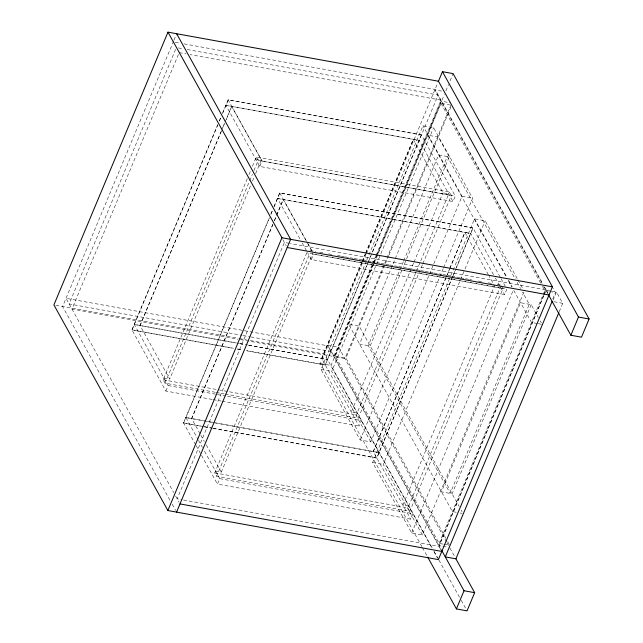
<?xml version="1.0" encoding="UTF-8"?>
<svg xmlns="http://www.w3.org/2000/svg" width="643" height="643" viewBox="0 0 643 643"><rect width="100%" height="100%" fill="white"/><g stroke="black" fill="none" stroke-linecap="round" stroke-linejoin="round"><path stroke-width="0.48" stroke-dasharray="3.21 2.41" d="M173.57 41.128L62.596 306.502L170.234 500.688M173.956 40.204L176.656 33.725M175.587 49.407L69.147 303.954L242.033 335.325M178.408 54.478L71.96 309.034L237.934 339.15M212.19 399.44L165.862 391.032L131.936 329.827L217.728 124.662M219.271 120.964L221.208 116.343M222.751 112.646L228.128 99.794L421.342 134.845L455.268 196.051L452.985 201.508L259.772 166.449L225.846 105.251L419.059 140.303L452.985 201.508M217.824 124.83L132.024 329.996L233.562 348.418M219.367 121.133L220.911 117.436M222.462 113.739L228.225 99.962L421.438 135.014M221.2 131.26L140.013 325.422L169.712 379.016L250.907 184.854M222.751 127.563L224.68 122.942M225.066 122.017L231.641 106.296L261.347 159.89L254.773 175.603M140.102 325.599L221.296 131.429M221.682 130.505L224.777 123.11M226.32 119.413L231.737 106.473M215.309 392.286L165.034 383.164L163.161 379.78L247.434 178.256M248.97 174.583L250.907 169.929M252.442 166.264L256.308 157.021L449.521 192.072L451.402 195.456L422.797 263.855M165.034 383.164L249.299 181.664M249.685 180.739L252.386 174.269M253.937 170.572L258.189 160.404L256.308 157.021M252.45 181.149L254.387 176.528M165.862 391.032L168.136 385.575L134.21 324.377L238.706 343.33M259.772 166.449L262.055 160.999L228.128 99.794M195.697 444.868L183.52 422.901L269.321 217.736M270.864 214.039L272.415 210.341M273.958 206.644L279.721 192.868L472.935 227.919L500.575 277.792M269.409 217.905L183.617 423.07L203.333 426.647M270.96 214.207L272.503 210.51M274.055 206.813L279.809 193.037L473.023 228.088L456.442 267.753M272.793 224.335L191.606 418.497L200.431 434.435M274.344 220.637L276.273 216.016M276.659 215.092L283.233 199.37L307.113 242.451M191.694 418.665L272.889 224.503M274.432 220.806L276.369 216.185M276.755 215.26L283.33 199.539M501.588 285.99L502.995 288.53L409.84 511.298L216.627 476.238L214.746 472.854L307.129 251.935M216.627 476.238L309.781 253.479L502.995 288.53M215.509 471.038L221.305 472.091L312.94 252.964M219.729 478.649L412.943 513.709L410.668 519.158L217.447 484.107L219.729 478.649L204.265 450.751M311.365 259.523L313.647 254.065L506.861 289.125L504.578 294.582L311.365 259.523L307.499 252.546M361.84 262.223L321.629 358.376L359.075 426.092L361.358 420.635L226.304 396.128M362.226 261.299L365.32 253.897M365.706 252.972L413.264 139.25L442.971 192.836L448.766 193.889M321.725 358.545L361.937 262.392M362.322 261.468L365.417 254.073M365.803 253.141L413.361 139.418M421.937 546.703L320.407 363.544L362.467 262.971M362.853 262.047L365.947 254.644M366.333 253.72L437.899 82.593M443.212 268.629L370.754 441.886L360.128 439.957L321.042 369.452L366.373 261.042M366.767 260.118L422.941 125.771L433.567 127.7L472.653 198.213L443.598 267.697M370.73 255.874L325.149 364.886L246.285 350.58M372.281 252.177L421.342 134.845M372.088 264.892L333.765 356.535L238.923 339.327M372.474 263.968L375.568 256.565M375.954 255.641L440.985 100.131L190.047 54.599M376.846 254.813L334.264 356.64L344.897 358.569L384.377 264.152M377.232 253.889L441.106 101.144L450.767 102.904M432.072 547.756L331.032 365.473L376.573 256.573M376.967 255.641L444.321 94.569M445.864 90.888L448.525 84.522M450.044 80.881L453.082 73.607M442.979 544.099L439.113 543.399L335.308 356.126L373.687 264.337M374.073 263.413L441.01 103.354L449.698 104.938M370.754 441.886L331.675 371.373L380.487 254.636M380.881 253.712L433.567 127.7M384.763 263.22L451.346 103.997M445.864 538.328L345.934 358.055L385.085 264.418M385.47 263.501L388.557 256.115M388.943 255.191L451.635 105.283M403.362 261.669L368.254 345.621L450.172 493.414L529.261 304.292L522.47 292.051M403.748 260.753L447.335 156.498L515.204 278.933M401.819 270.325L370.183 345.974L359.558 344.045L438.639 154.923L449.272 156.852L403.362 266.636M413.586 263.108L351.335 411.97L357.13 413.015M413.971 262.183L442.971 192.836M422.411 264.779L358.247 418.223L356.375 414.839L449.521 192.072M360.128 439.957L429.098 275.035M429.484 274.111L462.028 196.284L422.941 125.771M445.912 277.631L373.221 451.45L410.668 519.158M446.298 276.707L449.393 269.313M449.779 268.38L464.857 232.324L488.736 275.405M373.318 451.619L449.481 269.481M449.867 268.557L464.945 232.493M523.86 292.211L422.347 534.96L411.721 533.031L372.635 462.518L450.51 276.289M450.904 275.365L474.534 218.845L485.16 220.774L517.486 279.094M454.802 271.282L376.742 457.961L213.098 428.27M456.345 267.584L472.935 227.919M452.576 277.004L376.83 458.129L213.195 428.439M452.961 276.08L456.056 268.678M422.347 534.96L383.26 464.447L464.624 269.883M465.018 268.951L485.16 220.774M409.84 511.298L407.967 507.906L500.728 286.071M411.721 533.031L513.235 290.282M531.19 304.637L452.109 493.76L441.476 491.831L520.565 302.716L531.19 304.637L538.328 317.513M439.113 543.399L542.917 295.177M543.295 294.269L544.814 290.636L541.422 284.503M543.528 295.667L439.016 545.61L441.91 546.14M543.922 294.743L545.851 290.114L551.654 291.166M543.882 295.499L438.976 546.349L183.102 499.924M544.267 294.566L546.196 289.945L290.323 243.52M552.779 298.923L555.439 292.557L553.012 288.185M552.996 300.377L556.484 292.043L552.618 291.343M559.249 311.654L562.738 303.327L556.484 292.043M175.218 42.269L180.153 43.161M184.107 43.885L435.046 89.409L542.684 283.595M441.62 91.089L434.853 89.867L543.182 285.291M178.344 47.912L183.279 48.804M187.234 49.527L438.172 95.051L325.237 365.055L246.382 350.748M179.18 52.63L186.092 53.883M225.942 105.42L419.156 140.471M255.552 158.837L261.347 159.89M462.028 196.284L472.653 198.213M262.055 160.999L455.268 196.051M258.189 160.404L451.402 195.456M277.535 198.494L470.748 233.546M289.334 243.335L284.391 242.443L177.171 498.847L182.114 499.74M544.814 290.636L548.68 291.335M549.644 291.512L555.439 292.557M309.87 250.448L315.785 251.517M319.732 252.233L324.659 253.133M328.605 253.848L331.563 254.387M337.479 255.456L340.436 255.994M341.417 256.171L344.375 256.71M345.363 256.887L349.302 257.602M350.29 257.779L353.248 258.317M354.237 258.494L358.175 259.209M359.164 259.394L362.122 259.925M363.102 260.11L367.049 260.825M368.037 261.002L370.995 261.54M371.976 261.717L375.922 262.432M376.911 262.609L379.868 263.148M380.849 263.325L384.795 264.04M385.776 264.217L388.734 264.755M389.722 264.932L393.669 265.647M394.649 265.832L397.607 266.363M398.596 266.548L402.534 267.263M403.523 267.44L406.48 267.978M407.469 268.155L411.407 268.87M412.396 269.047L415.354 269.586M416.342 269.763L420.281 270.478M421.269 270.663L424.227 271.193M425.208 271.378L429.154 272.093M430.143 272.27L433.101 272.809M434.081 272.986L438.028 273.701M439.008 273.878L441.966 274.416M442.955 274.593L446.901 275.308M447.882 275.485L450.839 276.024M451.828 276.201L455.766 276.916M456.755 277.101L459.713 277.631M460.701 277.816L464.64 278.532M465.628 278.708L468.586 279.247M469.575 279.424L471.544 279.777M478.44 281.031L482.387 281.747M488.302 282.824L493.229 283.716M497.176 284.431L501.114 285.146M554.041 301.744L562.738 303.327M537.307 323.509L531.504 322.456L513.556 290.073M538.271 323.686L542.137 324.385L540.233 320.953M243.022 335.501L249.942 336.755M250.923 336.94L330.952 351.456M55.837 305.272L238.449 338.403M239.437 338.588L246.357 339.842M250.304 340.557L324.402 354.004L432.04 548.182M335.308 356.126L345.934 358.055M239.694 343.515L247.579 344.945M248.568 345.122L327.432 359.429M134.307 324.546L235.844 342.968M239.791 343.683L244.718 344.576M248.656 345.291L327.52 359.598M320.407 363.544L331.032 365.473M131.936 329.827L233.465 348.249M237.412 348.964L242.339 349.864M237.508 349.133L242.435 350.033M321.042 369.452L331.675 371.373M163.917 377.963L169.712 379.016M163.161 379.78L356.375 414.839M216.297 392.463L224.182 393.894M225.171 394.079L358.247 418.223M168.136 385.575L216.442 394.344M217.43 394.521L225.315 395.951M213.179 399.616L221.063 401.047M222.052 401.224L359.075 426.092M379.016 452.503L185.803 417.452L198.036 439.507M185.899 417.62L212.52 422.443M213.5 422.628L379.113 452.672M183.52 422.901L203.236 426.478M204.225 426.663L212.11 428.093M204.321 426.831L212.206 428.262M372.635 462.518L383.26 464.447M456.289 512.278L452.423 511.579L348.61 324.305L359.244 326.234L459.166 506.507M460.147 512.977L462.084 513.331M408.723 506.089L402.928 505.036L494.563 285.91L489.219 276.281M214.746 472.854L407.967 507.906M443.943 544.275L448.774 545.151M442.874 546.309L447.705 547.185M544.629 287.108L548.077 293.329M543.665 286.167L547.78 293.586M441.01 103.354L540.932 283.627M517.969 279.97L522.799 288.675M449.272 156.852L438.325 137.112L427.699 135.183L506.507 277.35M517.141 282.43L520.533 288.546M474.534 218.845L506.861 277.165M508.79 280.653L512.174 286.746M508.219 280.452L511.836 286.971M501.058 278.66L505.888 287.381M493.559 274.706L470.652 233.377L277.438 198.317L300.345 239.646M495.391 278.017L499.868 286.087M500.712 287.606L504.578 294.582M461.111 510.003L462.076 511.756M279.721 192.868L307.362 242.732M307.844 243.609L312.675 252.321M307.595 243.327L312.45 252.088M302.178 242.958L307.145 251.911M282.824 239.614L286.272 245.827M447.801 541.832L449.738 545.328M446.483 541.84L338.644 347.292L328.01 345.363L441.42 549.95M446.965 542.716L449.393 547.097M449.883 547.973L454.738 556.734M440.857 549.733L327.826 345.813L66.02 298.32L173.658 492.498M434.017 551.26L438.389 559.145M438.88 560.021L460.734 599.461M461.224 600.337L467.051 610.85M433.985 551.702L437.401 557.851M422.419 547.579L427.274 556.34M200.921 435.311L204.313 441.436M206.258 444.94L221.305 472.091M198.462 440.286L202.4 447.391M196.187 445.744L201.018 454.464M201.5 455.332L217.447 484.107M175.603 496.018L179.051 502.231M172.179 504.2L175.595 510.349"/><path stroke-width="0.96" d="M167.968 32.15L53.899 304.919L167.871 510.526L438.373 559.611L552.433 286.834L438.47 81.227L167.968 32.15L281.939 237.757L552.433 286.834M167.871 510.526L281.939 237.757M176.568 512.109L290.628 239.333L176.656 33.725M438.277 81.685L442.456 71.678L453.082 73.607L589.101 318.984L581.497 337.165L570.871 335.244L548.519 294.928M552.104 301.398L445.269 556.894L455.895 558.823L558.863 312.578M455.71 558.486L474.655 592.669L467.051 610.85L456.426 608.921L464.029 590.74L441.685 550.424M570.871 335.244L578.475 317.055L442.456 71.678M287.212 247.515L549.018 295.016M578.475 317.055L589.101 318.984M179.992 503.927L441.797 551.421M464.029 590.74L474.655 592.669M427.764 557.216L456.426 608.921"/></g></svg>
